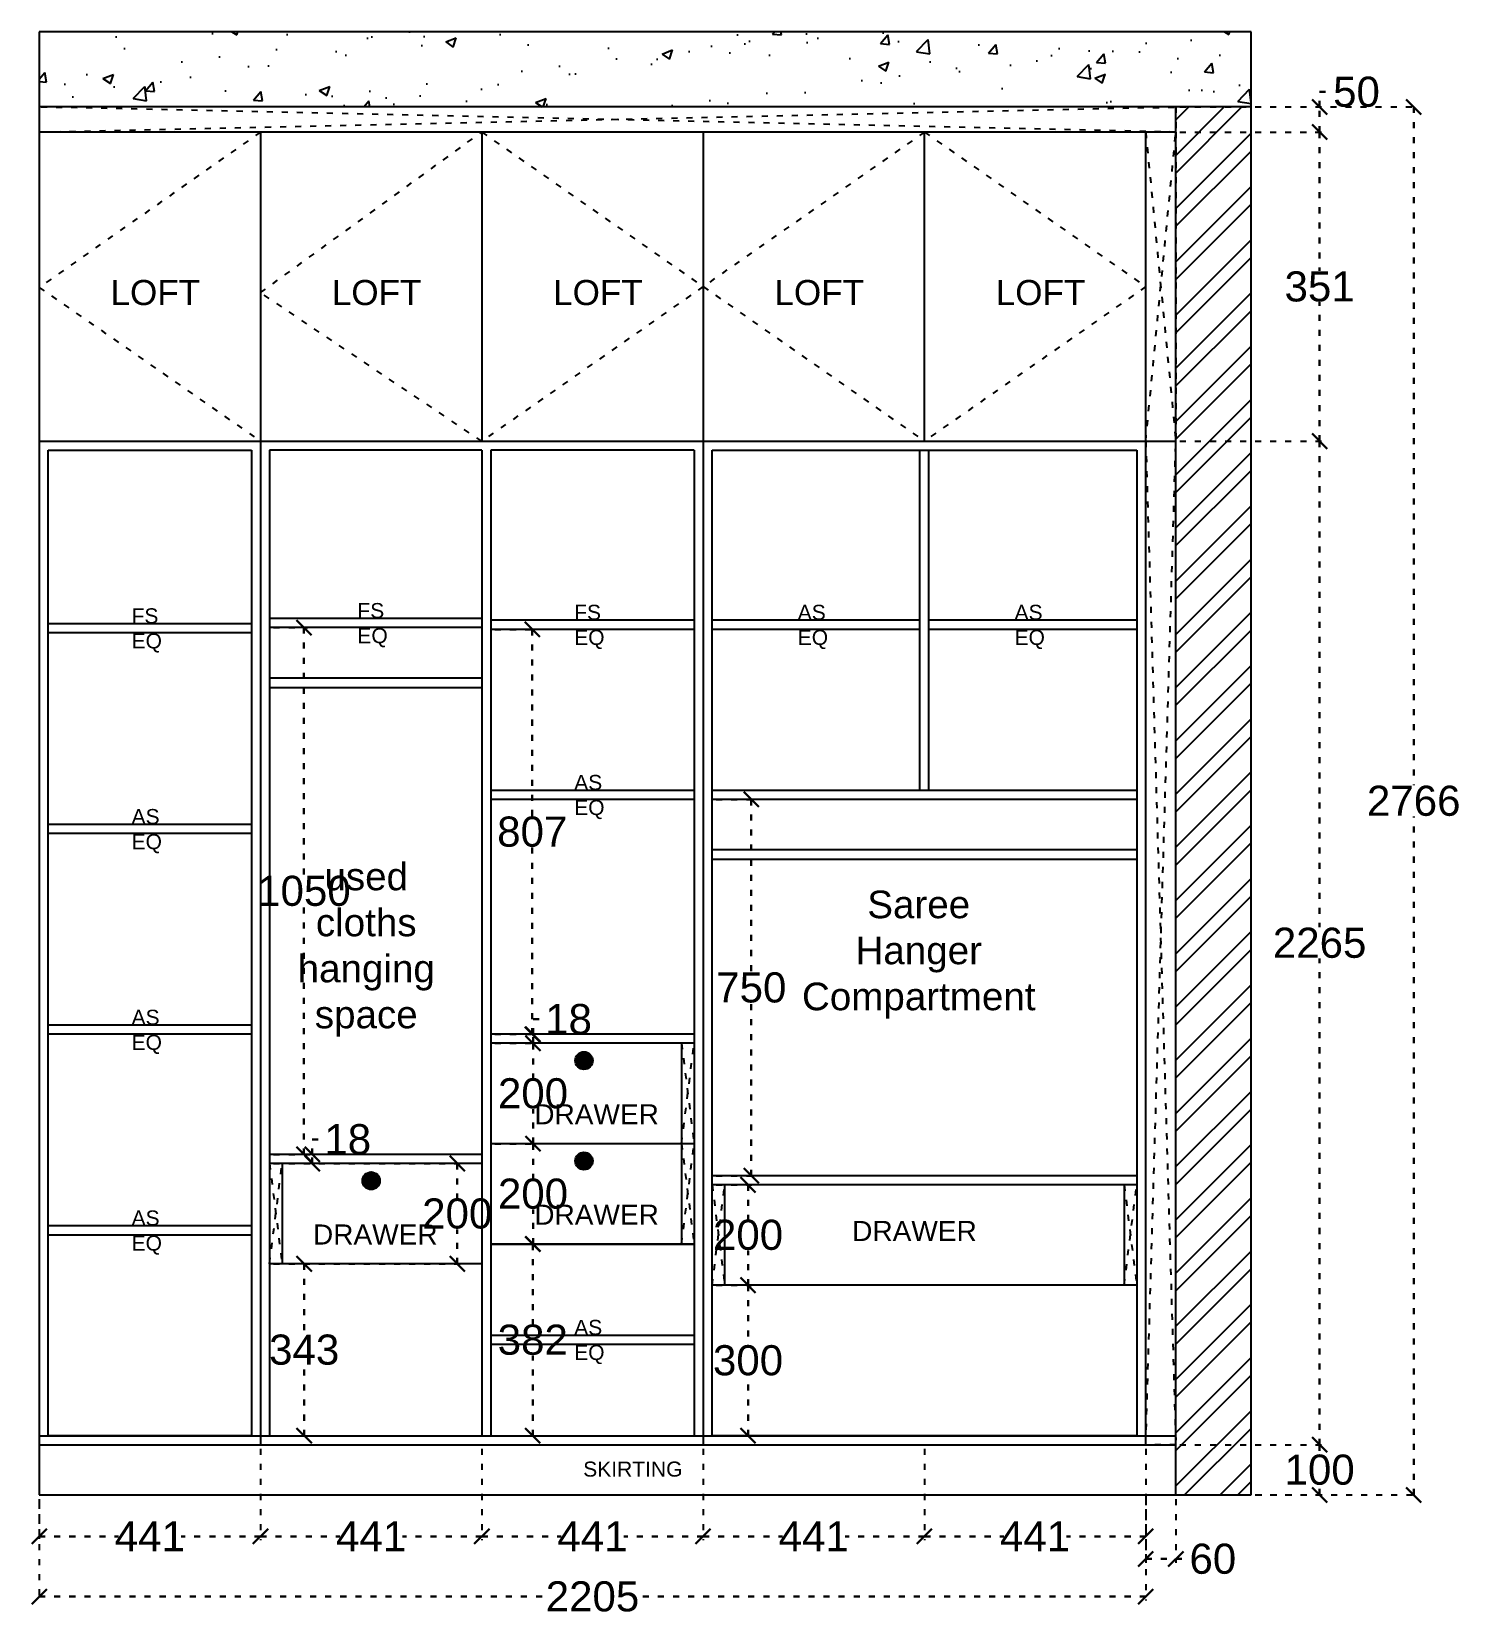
# Model space of a CAD drawing. Header units: millimetres. Extents: x 221542 to 643377, y 20779 to 241923.
# Drawn here: x 251129 to 253974, y 114839 to 117997 of the extents above; entities that cross this region are included whole.
import ezdxf

# ---------------------------------------------------------------- set-up
doc = ezdxf.new("R2010")
doc.units = ezdxf.units.MM
doc.header["$MEASUREMENT"] = 0
doc.linetypes.add('ACAD_ISO03W100', pattern=[30, 12, -18])
doc.layers.add('Walls', color=253, linetype='Continuous')
doc.layers.add('Words', color=7, linetype='Continuous')
doc.styles.get("Standard").update_dxf_attribs({"font": 'arial.ttf'})
doc.dimstyles.get("Standard").update_dxf_attribs({"dimtxt": 60, "dimasz": 30, "dimexe": 7.75, "dimexo": 8.13, "dimgap": 0.63, "dimtad": 0, "dimtih": 1, "dimtoh": 1, "dimdec": 0, "dimzin": 0, "dimtxsty": 'Standard', "dimblk": 'OBLIQUE', "dimcen": 2.25, "dimclrd": 1, "dimclre": 1, "dimclrt": 1, "dimadec": 0, "dimazin": 0, "dimtfac": 1, "dimtdec": 0, "dimtofl": 0, "dimtmove": 0, "dimatfit": 3, "dimfxl": 1, "dimtolj": 1, "dimtzin": 0, "dimlwd": 30, "dimarcsym": 0})

# ---------------------------------------------------------------- blocks, each defined once
blk = doc.blocks.new('_Oblique')
at = {"color": 0, "linetype": 'ByBlock', "lineweight": -2}
blk.add_line((-0.5, -0.5), (0.5, 0.5), dxfattribs=at)
blk = doc.blocks.new('*D249')
at = {"layer": 'Defpoints', "color": 0, "linetype": 'ACAD_ISO03W100', "transparency": 16777216}
for p in [(253349, 115181), (251144, 115081), (251144, 114878.5)]:
    blk.add_point(p, dxfattribs=at)
at = {"layer": 'Walls', "color": 1, "linetype": 'ACAD_ISO03W100', "lineweight": -2, "transparency": 16777216}
for p, q in [((253349, 115172.9), (253349, 114870.8)), ((251144, 115072.9), (251144, 114870.8))]:
    blk.add_line(p, q, dxfattribs=at)
at = {"layer": 'Walls', "color": 1, "linetype": 'ACAD_ISO03W100', "lineweight": 30, "transparency": 16777216}
for p, q in [((251144, 114878.5), (252155.5, 114878.5)), ((253349, 114878.5), (252337.5, 114878.5))]:
    blk.add_line(p, q, dxfattribs=at)
at = {"layer": 'Walls', "color": 1, "linetype": 'ACAD_ISO03W100', "lineweight": 30, "transparency": 16777216, "xscale": 30, "yscale": 30, "zscale": 30, "rotation": 180}
blk.add_blockref('_Oblique', (251144, 114878.5), dxfattribs=at)
at = {"layer": 'Walls', "color": 1, "linetype": 'ACAD_ISO03W100', "lineweight": 30, "transparency": 16777216, "xscale": 30, "yscale": 30, "zscale": 30}
blk.add_blockref('_Oblique', (253349, 114878.5), dxfattribs=at)
at = {"layer": 'Walls', "color": 1, "linetype": 'ACAD_ISO03W100', "transparency": 16777216, "insert": (252246.5, 114878.5), "char_height": 60, "attachment_point": 5}
blk.add_mtext('\\A1;2205', dxfattribs=at)
blk = doc.blocks.new('*D250')
at = {"layer": 'Defpoints', "color": 0, "linetype": 'ACAD_ISO03W100', "transparency": 16777216}
for p in [(253349, 115081), (253409, 115081), (253409, 114953.5)]:
    blk.add_point(p, dxfattribs=at)
at = {"layer": 'Walls', "color": 1, "linetype": 'ACAD_ISO03W100', "lineweight": -2, "transparency": 16777216}
for p, q in [((253349, 115072.9), (253349, 114945.8)), ((253409, 115072.9), (253409, 114945.8))]:
    blk.add_line(p, q, dxfattribs=at)
at = {"layer": 'Walls', "color": 1, "linetype": 'ACAD_ISO03W100', "lineweight": 30, "transparency": 16777216}
for p, q in [((253349, 114953.5), (253409, 114953.5)), ((253409, 114953.5), (253439, 114953.5))]:
    blk.add_line(p, q, dxfattribs=at)
at = {"layer": 'Walls', "color": 1, "linetype": 'ACAD_ISO03W100', "lineweight": 30, "transparency": 16777216, "xscale": 30, "yscale": 30, "zscale": 30, "rotation": 180}
blk.add_blockref('_Oblique', (253349, 114953.5), dxfattribs=at)
at = {"layer": 'Walls', "color": 1, "linetype": 'ACAD_ISO03W100', "lineweight": 30, "transparency": 16777216, "xscale": 30, "yscale": 30, "zscale": 30}
blk.add_blockref('_Oblique', (253409, 114953.5), dxfattribs=at)
at = {"layer": 'Walls', "color": 1, "linetype": 'ACAD_ISO03W100', "transparency": 16777216, "insert": (253482.7, 114953.5), "char_height": 60, "attachment_point": 5}
blk.add_mtext('\\A1;60', dxfattribs=at)
blk = doc.blocks.new('*D251')
at = {"layer": 'Defpoints', "color": 0, "linetype": 'ACAD_ISO03W100', "transparency": 16777216}
for p in [(251585, 115181), (251144, 115073.5), (251585, 114998.5)]:
    blk.add_point(p, dxfattribs=at)
at = {"layer": 'Walls', "color": 1, "linetype": 'ACAD_ISO03W100', "lineweight": -2, "transparency": 16777216}
for p, q in [((251585, 115172.9), (251585, 114990.8)), ((251144, 115065.4), (251144, 114990.8))]:
    blk.add_line(p, q, dxfattribs=at)
at = {"layer": 'Walls', "color": 1, "linetype": 'ACAD_ISO03W100', "lineweight": 30, "transparency": 16777216}
for p, q in [((251144, 114998.5), (251302.2, 114998.5)), ((251585, 114998.5), (251426.8, 114998.5))]:
    blk.add_line(p, q, dxfattribs=at)
at = {"layer": 'Walls', "color": 1, "linetype": 'ACAD_ISO03W100', "lineweight": 30, "transparency": 16777216, "xscale": 30, "yscale": 30, "zscale": 30, "rotation": 180}
blk.add_blockref('_Oblique', (251144, 114998.5), dxfattribs=at)
at = {"layer": 'Walls', "color": 1, "linetype": 'ACAD_ISO03W100', "lineweight": 30, "transparency": 16777216, "xscale": 30, "yscale": 30, "zscale": 30}
blk.add_blockref('_Oblique', (251585, 114998.5), dxfattribs=at)
at = {"layer": 'Walls', "color": 1, "linetype": 'ACAD_ISO03W100', "transparency": 16777216, "insert": (251364.5, 114998.5), "char_height": 60, "attachment_point": 5}
blk.add_mtext('\\A1;441', dxfattribs=at)
blk = doc.blocks.new('*D252')
at = {"layer": 'Defpoints', "color": 0, "linetype": 'ACAD_ISO03W100', "transparency": 16777216}
for p in [(251585, 115181), (252026, 115181), (252026, 114998.5)]:
    blk.add_point(p, dxfattribs=at)
at = {"layer": 'Walls', "color": 1, "linetype": 'ACAD_ISO03W100', "lineweight": -2, "transparency": 16777216}
for p, q in [((251585, 115172.9), (251585, 114990.8)), ((252026, 115172.9), (252026, 114990.8))]:
    blk.add_line(p, q, dxfattribs=at)
at = {"layer": 'Walls', "color": 1, "linetype": 'ACAD_ISO03W100', "lineweight": 30, "transparency": 16777216}
for p, q in [((251585, 114998.5), (251743.2, 114998.5)), ((252026, 114998.5), (251867.8, 114998.5))]:
    blk.add_line(p, q, dxfattribs=at)
at = {"layer": 'Walls', "color": 1, "linetype": 'ACAD_ISO03W100', "lineweight": 30, "transparency": 16777216, "xscale": 30, "yscale": 30, "zscale": 30, "rotation": 180}
blk.add_blockref('_Oblique', (251585, 114998.5), dxfattribs=at)
at = {"layer": 'Walls', "color": 1, "linetype": 'ACAD_ISO03W100', "lineweight": 30, "transparency": 16777216, "xscale": 30, "yscale": 30, "zscale": 30}
blk.add_blockref('_Oblique', (252026, 114998.5), dxfattribs=at)
at = {"layer": 'Walls', "color": 1, "linetype": 'ACAD_ISO03W100', "transparency": 16777216, "insert": (251805.5, 114998.5), "char_height": 60, "attachment_point": 5}
blk.add_mtext('\\A1;441', dxfattribs=at)
blk = doc.blocks.new('*D253')
at = {"layer": 'Defpoints', "color": 0, "linetype": 'ACAD_ISO03W100', "transparency": 16777216}
for p in [(252026, 115181), (252467, 115181), (252467, 114998.5)]:
    blk.add_point(p, dxfattribs=at)
at = {"layer": 'Walls', "color": 1, "linetype": 'ACAD_ISO03W100', "lineweight": -2, "transparency": 16777216}
for p, q in [((252026, 115172.9), (252026, 114990.8)), ((252467, 115172.9), (252467, 114990.8))]:
    blk.add_line(p, q, dxfattribs=at)
at = {"layer": 'Walls', "color": 1, "linetype": 'ACAD_ISO03W100', "lineweight": 30, "transparency": 16777216}
for p, q in [((252026, 114998.5), (252184.2, 114998.5)), ((252467, 114998.5), (252308.8, 114998.5))]:
    blk.add_line(p, q, dxfattribs=at)
at = {"layer": 'Walls', "color": 1, "linetype": 'ACAD_ISO03W100', "lineweight": 30, "transparency": 16777216, "xscale": 30, "yscale": 30, "zscale": 30, "rotation": 180}
blk.add_blockref('_Oblique', (252026, 114998.5), dxfattribs=at)
at = {"layer": 'Walls', "color": 1, "linetype": 'ACAD_ISO03W100', "lineweight": 30, "transparency": 16777216, "xscale": 30, "yscale": 30, "zscale": 30}
blk.add_blockref('_Oblique', (252467, 114998.5), dxfattribs=at)
at = {"layer": 'Walls', "color": 1, "linetype": 'ACAD_ISO03W100', "transparency": 16777216, "insert": (252246.5, 114998.5), "char_height": 60, "attachment_point": 5}
blk.add_mtext('\\A1;441', dxfattribs=at)
blk = doc.blocks.new('*D254')
at = {"layer": 'Defpoints', "color": 0, "linetype": 'ACAD_ISO03W100', "transparency": 16777216}
for p in [(252467, 115181), (252908, 115181), (252908, 114998.5)]:
    blk.add_point(p, dxfattribs=at)
at = {"layer": 'Walls', "color": 1, "linetype": 'ACAD_ISO03W100', "lineweight": -2, "transparency": 16777216}
for p, q in [((252467, 115172.9), (252467, 114990.8)), ((252908, 115172.9), (252908, 114990.8))]:
    blk.add_line(p, q, dxfattribs=at)
at = {"layer": 'Walls', "color": 1, "linetype": 'ACAD_ISO03W100', "lineweight": 30, "transparency": 16777216}
for p, q in [((252467, 114998.5), (252625.2, 114998.5)), ((252908, 114998.5), (252749.8, 114998.5))]:
    blk.add_line(p, q, dxfattribs=at)
at = {"layer": 'Walls', "color": 1, "linetype": 'ACAD_ISO03W100', "lineweight": 30, "transparency": 16777216, "xscale": 30, "yscale": 30, "zscale": 30, "rotation": 180}
blk.add_blockref('_Oblique', (252467, 114998.5), dxfattribs=at)
at = {"layer": 'Walls', "color": 1, "linetype": 'ACAD_ISO03W100', "lineweight": 30, "transparency": 16777216, "xscale": 30, "yscale": 30, "zscale": 30}
blk.add_blockref('_Oblique', (252908, 114998.5), dxfattribs=at)
at = {"layer": 'Walls', "color": 1, "linetype": 'ACAD_ISO03W100', "transparency": 16777216, "insert": (252687.5, 114998.5), "char_height": 60, "attachment_point": 5}
blk.add_mtext('\\A1;441', dxfattribs=at)
blk = doc.blocks.new('*D255')
at = {"layer": 'Defpoints', "color": 0, "linetype": 'ACAD_ISO03W100', "transparency": 16777216}
for p in [(252908, 115181), (253349, 115181), (253349, 114998.5)]:
    blk.add_point(p, dxfattribs=at)
at = {"layer": 'Walls', "color": 1, "linetype": 'ACAD_ISO03W100', "lineweight": -2, "transparency": 16777216}
for p, q in [((252908, 115172.9), (252908, 114990.8)), ((253349, 115172.9), (253349, 114990.8))]:
    blk.add_line(p, q, dxfattribs=at)
at = {"layer": 'Walls', "color": 1, "linetype": 'ACAD_ISO03W100', "lineweight": 30, "transparency": 16777216}
for p, q in [((252908, 114998.5), (253066.2, 114998.5)), ((253349, 114998.5), (253190.8, 114998.5))]:
    blk.add_line(p, q, dxfattribs=at)
at = {"layer": 'Walls', "color": 1, "linetype": 'ACAD_ISO03W100', "lineweight": 30, "transparency": 16777216, "xscale": 30, "yscale": 30, "zscale": 30, "rotation": 180}
blk.add_blockref('_Oblique', (252908, 114998.5), dxfattribs=at)
at = {"layer": 'Walls', "color": 1, "linetype": 'ACAD_ISO03W100', "lineweight": 30, "transparency": 16777216, "xscale": 30, "yscale": 30, "zscale": 30}
blk.add_blockref('_Oblique', (253349, 114998.5), dxfattribs=at)
at = {"layer": 'Walls', "color": 1, "linetype": 'ACAD_ISO03W100', "transparency": 16777216, "insert": (253128.5, 114998.5), "char_height": 60, "attachment_point": 5}
blk.add_mtext('\\A1;441', dxfattribs=at)
blk = doc.blocks.new('*D256')
at = {"layer": 'Defpoints', "color": 0, "linetype": 'ACAD_ISO03W100', "transparency": 16777216}
for p in [(253409, 115181), (253695.5, 115181), (253409, 115081)]:
    blk.add_point(p, dxfattribs=at)
at = {"layer": 'Walls', "color": 1, "linetype": 'ACAD_ISO03W100', "lineweight": -2, "transparency": 16777216}
for p, q in [((253417.1, 115181), (253703.2, 115181)), ((253417.1, 115081), (253703.2, 115081))]:
    blk.add_line(p, q, dxfattribs=at)
at = {"layer": 'Walls', "color": 1, "linetype": 'ACAD_ISO03W100', "lineweight": 30, "transparency": 16777216}
for p, q in [((253695.5, 115181), (253695.5, 115162.3)), ((253695.5, 115081), (253695.5, 115099.7))]:
    blk.add_line(p, q, dxfattribs=at)
at = {"layer": 'Walls', "color": 1, "linetype": 'ACAD_ISO03W100', "lineweight": 30, "transparency": 16777216, "xscale": 30, "yscale": 30, "zscale": 30}
for p, rotation in [((253695.5, 115181), 90), ((253695.5, 115081), 270)]:
    blk.add_blockref('_Oblique', p, dxfattribs=dict(at, rotation=rotation))
at = {"layer": 'Walls', "color": 1, "linetype": 'ACAD_ISO03W100', "transparency": 16777216, "insert": (253695.5, 115131), "char_height": 60, "attachment_point": 5}
blk.add_mtext('\\A1;100', dxfattribs=at)
blk = doc.blocks.new('*D257')
at = {"layer": 'Defpoints', "color": 0, "linetype": 'ACAD_ISO03W100', "transparency": 16777216}
for p in [(253409, 117181), (253695.5, 117181), (253409, 115181)]:
    blk.add_point(p, dxfattribs=at)
at = {"layer": 'Walls', "color": 1, "linetype": 'ACAD_ISO03W100', "lineweight": -2, "transparency": 16777216}
for p, q in [((253417.1, 117181), (253703.3, 117181)), ((253417.1, 115181), (253703.3, 115181))]:
    blk.add_line(p, q, dxfattribs=at)
at = {"layer": 'Walls', "color": 1, "linetype": 'ACAD_ISO03W100', "lineweight": 30, "transparency": 16777216}
for p, q in [((253695.5, 117181), (253695.5, 116212.3)), ((253695.5, 115181), (253695.5, 116149.7))]:
    blk.add_line(p, q, dxfattribs=at)
at = {"layer": 'Walls', "color": 1, "linetype": 'ACAD_ISO03W100', "lineweight": 30, "transparency": 16777216, "xscale": 30, "yscale": 30, "zscale": 30}
for p, rotation in [((253695.5, 117181), 90), ((253695.5, 115181), 270)]:
    blk.add_blockref('_Oblique', p, dxfattribs=dict(at, rotation=rotation))
at = {"layer": 'Walls', "color": 1, "linetype": 'ACAD_ISO03W100', "transparency": 16777216, "insert": (253695.5, 116181), "char_height": 60, "attachment_point": 5}
blk.add_mtext('\\A1;2265', dxfattribs=at)
blk = doc.blocks.new('*D258')
at = {"layer": 'Defpoints', "color": 0, "linetype": 'ACAD_ISO03W100', "transparency": 16777216}
for p in [(253409, 117797), (253409, 117181), (253695.5, 117181)]:
    blk.add_point(p, dxfattribs=at)
at = {"layer": 'Walls', "color": 1, "linetype": 'ACAD_ISO03W100', "lineweight": -2, "transparency": 16777216}
for p, q in [((253417.1, 117797), (253703.3, 117797)), ((253417.1, 117181), (253703.3, 117181))]:
    blk.add_line(p, q, dxfattribs=at)
at = {"layer": 'Walls', "color": 1, "linetype": 'ACAD_ISO03W100', "lineweight": 30, "transparency": 16777216}
for p, q in [((253695.5, 117797), (253695.5, 117520.3)), ((253695.5, 117181), (253695.5, 117457.7))]:
    blk.add_line(p, q, dxfattribs=at)
at = {"layer": 'Walls', "color": 1, "linetype": 'ACAD_ISO03W100', "lineweight": 30, "transparency": 16777216, "xscale": 30, "yscale": 30, "zscale": 30}
for p, rotation in [((253695.5, 117797), 90), ((253695.5, 117181), 270)]:
    blk.add_blockref('_Oblique', p, dxfattribs=dict(at, rotation=rotation))
at = {"layer": 'Walls', "color": 1, "linetype": 'ACAD_ISO03W100', "transparency": 16777216, "insert": (253695.5, 117489), "char_height": 60, "attachment_point": 5}
blk.add_mtext('\\A1;351', dxfattribs=at)
blk = doc.blocks.new('*D259')
at = {"layer": 'Defpoints', "color": 0, "linetype": 'ACAD_ISO03W100', "transparency": 16777216}
for p in [(253409, 117847), (253695.5, 117847), (253408.8, 117797)]:
    blk.add_point(p, dxfattribs=at)
at = {"layer": 'Walls', "color": 1, "linetype": 'ACAD_ISO03W100', "lineweight": 30, "transparency": 16777216}
for p, q in [((253695.5, 117847), (253695.5, 117877)), ((253695.5, 117877), (253725.5, 117877)), ((253695.5, 117797), (253695.5, 117847))]:
    blk.add_line(p, q, dxfattribs=at)
at = {"layer": 'Walls', "color": 1, "linetype": 'ACAD_ISO03W100', "lineweight": -2, "transparency": 16777216}
for p, q in [((253417.1, 117847), (253703.3, 117847)), ((253416.9, 117797), (253703.3, 117797))]:
    blk.add_line(p, q, dxfattribs=at)
at = {"layer": 'Walls', "color": 1, "linetype": 'ACAD_ISO03W100', "lineweight": 30, "transparency": 16777216, "xscale": 30, "yscale": 30, "zscale": 30}
for p, rotation in [((253695.5, 117847), 90), ((253695.5, 117797), 270)]:
    blk.add_blockref('_Oblique', p, dxfattribs=dict(at, rotation=rotation))
at = {"layer": 'Walls', "color": 1, "linetype": 'ACAD_ISO03W100', "transparency": 16777216, "insert": (253769, 117877), "char_height": 60, "attachment_point": 5}
blk.add_mtext('\\A1;50', dxfattribs=at)
blk = doc.blocks.new('*D260')
at = {"layer": 'Defpoints', "color": 0, "linetype": 'ACAD_ISO03W100', "transparency": 16777216}
for p in [(253559, 117847), (253560.2, 115081), (253883, 115081)]:
    blk.add_point(p, dxfattribs=at)
at = {"layer": 'Walls', "color": 1, "linetype": 'ACAD_ISO03W100', "lineweight": -2, "transparency": 16777216}
for p, q in [((253567.1, 117847), (253890.8, 117847)), ((253568.3, 115081), (253890.8, 115081))]:
    blk.add_line(p, q, dxfattribs=at)
at = {"layer": 'Walls', "color": 1, "linetype": 'ACAD_ISO03W100', "lineweight": 30, "transparency": 16777216}
for p, q in [((253883, 117847), (253883, 116495.3)), ((253883, 115081), (253883, 116432.7))]:
    blk.add_line(p, q, dxfattribs=at)
at = {"layer": 'Walls', "color": 1, "linetype": 'ACAD_ISO03W100', "lineweight": 30, "transparency": 16777216, "xscale": 30, "yscale": 30, "zscale": 30}
for p, rotation in [((253883, 117847), 90), ((253883, 115081), 270)]:
    blk.add_blockref('_Oblique', p, dxfattribs=dict(at, rotation=rotation))
at = {"layer": 'Walls', "color": 1, "linetype": 'ACAD_ISO03W100', "transparency": 16777216, "insert": (253883, 116464), "char_height": 60, "attachment_point": 5}
blk.add_mtext('\\A1;2766', dxfattribs=at)
blk = doc.blocks.new('*D314')
at = {"layer": 'Defpoints', "color": 0, "linetype": 'ACAD_ISO03W100', "transparency": 16777216}
for p in [(252485, 115499), (252556.5, 115499), (252485, 115199)]:
    blk.add_point(p, dxfattribs=at)
at = {"layer": 'Walls', "color": 1, "linetype": 'ACAD_ISO03W100', "lineweight": -2, "transparency": 16777216}
for p, q in [((252493.1, 115499), (252564.3, 115499)), ((252493.1, 115199), (252564.3, 115199))]:
    blk.add_line(p, q, dxfattribs=at)
at = {"layer": 'Walls', "color": 1, "linetype": 'ACAD_ISO03W100', "lineweight": 30, "transparency": 16777216}
for p, q in [((252556.5, 115499), (252556.5, 115380.3)), ((252556.5, 115199), (252556.5, 115317.7))]:
    blk.add_line(p, q, dxfattribs=at)
at = {"layer": 'Walls', "color": 1, "linetype": 'ACAD_ISO03W100', "lineweight": 30, "transparency": 16777216, "xscale": 30, "yscale": 30, "zscale": 30}
for p, rotation in [((252556.5, 115499), 90), ((252556.5, 115199), 270)]:
    blk.add_blockref('_Oblique', p, dxfattribs=dict(at, rotation=rotation))
at = {"layer": 'Walls', "color": 1, "linetype": 'ACAD_ISO03W100', "transparency": 16777216, "insert": (252556.5, 115349), "char_height": 60, "attachment_point": 5}
blk.add_mtext('\\A1;300', dxfattribs=at)
blk = doc.blocks.new('*D315')
at = {"layer": 'Defpoints', "color": 0, "linetype": 'ACAD_ISO03W100', "transparency": 16777216}
for p in [(252485, 115699), (252556.5, 115699), (252485, 115499)]:
    blk.add_point(p, dxfattribs=at)
at = {"layer": 'Walls', "color": 1, "linetype": 'ACAD_ISO03W100', "lineweight": -2, "transparency": 16777216}
for p, q in [((252493.1, 115699), (252564.3, 115699)), ((252493.1, 115499), (252564.3, 115499))]:
    blk.add_line(p, q, dxfattribs=at)
at = {"layer": 'Walls', "color": 1, "linetype": 'ACAD_ISO03W100', "lineweight": 30, "transparency": 16777216}
for p, q in [((252556.5, 115699), (252556.5, 115630.3)), ((252556.5, 115499), (252556.5, 115567.7))]:
    blk.add_line(p, q, dxfattribs=at)
at = {"layer": 'Walls', "color": 1, "linetype": 'ACAD_ISO03W100', "lineweight": 30, "transparency": 16777216, "xscale": 30, "yscale": 30, "zscale": 30}
for p, rotation in [((252556.5, 115699), 90), ((252556.5, 115499), 270)]:
    blk.add_blockref('_Oblique', p, dxfattribs=dict(at, rotation=rotation))
at = {"layer": 'Walls', "color": 1, "linetype": 'ACAD_ISO03W100', "transparency": 16777216, "insert": (252556.5, 115599), "char_height": 60, "attachment_point": 5}
blk.add_mtext('\\A1;200', dxfattribs=at)
blk = doc.blocks.new('*D316')
at = {"layer": 'Defpoints', "color": 0, "linetype": 'ACAD_ISO03W100', "transparency": 16777216}
for p in [(252485, 116467), (252563, 116467), (252485, 115717)]:
    blk.add_point(p, dxfattribs=at)
at = {"layer": 'Walls', "color": 1, "linetype": 'ACAD_ISO03W100', "lineweight": -2, "transparency": 16777216}
for p, q in [((252493.1, 116467), (252570.8, 116467)), ((252493.1, 115717), (252570.8, 115717))]:
    blk.add_line(p, q, dxfattribs=at)
at = {"layer": 'Walls', "color": 1, "linetype": 'ACAD_ISO03W100', "lineweight": 30, "transparency": 16777216}
for p, q in [((252563, 116467), (252563, 116123.3)), ((252563, 115717), (252563, 116060.7))]:
    blk.add_line(p, q, dxfattribs=at)
at = {"layer": 'Walls', "color": 1, "linetype": 'ACAD_ISO03W100', "lineweight": 30, "transparency": 16777216, "xscale": 30, "yscale": 30, "zscale": 30}
for p, rotation in [((252563, 116467), 90), ((252563, 115717), 270)]:
    blk.add_blockref('_Oblique', p, dxfattribs=dict(at, rotation=rotation))
at = {"layer": 'Walls', "color": 1, "linetype": 'ACAD_ISO03W100', "transparency": 16777216, "insert": (252563, 116092), "char_height": 60, "attachment_point": 5}
blk.add_mtext('\\A1;750', dxfattribs=at)
blk = doc.blocks.new('*D387')
at = {"layer": 'Defpoints', "color": 0, "linetype": 'ACAD_ISO03W100', "transparency": 16777216}
for p in [(251603, 115541.5), (251672, 115541.5), (251603, 115199)]:
    blk.add_point(p, dxfattribs=at)
at = {"layer": 'Walls', "color": 1, "linetype": 'ACAD_ISO03W100', "lineweight": -2, "transparency": 16777216}
for p, q in [((251611.1, 115541.5), (251679.8, 115541.5)), ((251611.1, 115199), (251679.8, 115199))]:
    blk.add_line(p, q, dxfattribs=at)
at = {"layer": 'Walls', "color": 1, "linetype": 'ACAD_ISO03W100', "lineweight": 30, "transparency": 16777216}
for p, q in [((251672, 115541.5), (251672, 115401.5)), ((251672, 115199), (251672, 115339))]:
    blk.add_line(p, q, dxfattribs=at)
at = {"layer": 'Walls', "color": 1, "linetype": 'ACAD_ISO03W100', "lineweight": 30, "transparency": 16777216, "xscale": 30, "yscale": 30, "zscale": 30}
for p, rotation in [((251672, 115541.5), 90), ((251672, 115199), 270)]:
    blk.add_blockref('_Oblique', p, dxfattribs=dict(at, rotation=rotation))
at = {"layer": 'Walls', "color": 1, "linetype": 'ACAD_ISO03W100', "transparency": 16777216, "insert": (251672, 115370.2), "char_height": 60, "attachment_point": 5}
blk.add_mtext('\\A1;343', dxfattribs=at)
blk = doc.blocks.new('*D388')
at = {"layer": 'Defpoints', "color": 0, "linetype": 'ACAD_ISO03W100', "transparency": 16777216}
for p in [(251603, 115741.5), (251977, 115741.5), (251603, 115541.5)]:
    blk.add_point(p, dxfattribs=at)
at = {"layer": 'Walls', "color": 1, "linetype": 'ACAD_ISO03W100', "lineweight": -2, "transparency": 16777216}
for p, q in [((251611.1, 115741.5), (251984.8, 115741.5)), ((251611.1, 115541.5), (251984.8, 115541.5))]:
    blk.add_line(p, q, dxfattribs=at)
at = {"layer": 'Walls', "color": 1, "linetype": 'ACAD_ISO03W100', "lineweight": 30, "transparency": 16777216}
for p, q in [((251977, 115741.5), (251977, 115672.8)), ((251977, 115541.5), (251977, 115610.2))]:
    blk.add_line(p, q, dxfattribs=at)
at = {"layer": 'Walls', "color": 1, "linetype": 'ACAD_ISO03W100', "lineweight": 30, "transparency": 16777216, "xscale": 30, "yscale": 30, "zscale": 30}
for p, rotation in [((251977, 115741.5), 90), ((251977, 115541.5), 270)]:
    blk.add_blockref('_Oblique', p, dxfattribs=dict(at, rotation=rotation))
at = {"layer": 'Walls', "color": 1, "linetype": 'ACAD_ISO03W100', "transparency": 16777216, "insert": (251977, 115641.5), "char_height": 60, "attachment_point": 5}
blk.add_mtext('\\A1;200', dxfattribs=at)
blk = doc.blocks.new('*D389')
at = {"layer": 'Defpoints', "color": 0, "linetype": 'ACAD_ISO03W100', "transparency": 16777216}
for p in [(251603, 115759.5), (251603, 115741.5), (251688, 115759.5)]:
    blk.add_point(p, dxfattribs=at)
at = {"layer": 'Walls', "color": 1, "linetype": 'ACAD_ISO03W100', "lineweight": 30, "transparency": 16777216}
for p, q in [((251688, 115759.5), (251688, 115789.5)), ((251688, 115789.5), (251718, 115789.5)), ((251688, 115741.5), (251688, 115759.5))]:
    blk.add_line(p, q, dxfattribs=at)
at = {"layer": 'Walls', "color": 1, "linetype": 'ACAD_ISO03W100', "lineweight": -2, "transparency": 16777216}
for p, q in [((251611.1, 115759.5), (251695.8, 115759.5)), ((251611.1, 115741.5), (251695.8, 115741.5))]:
    blk.add_line(p, q, dxfattribs=at)
at = {"layer": 'Walls', "color": 1, "linetype": 'ACAD_ISO03W100', "lineweight": 30, "transparency": 16777216, "xscale": 30, "yscale": 30, "zscale": 30}
for p, rotation in [((251688, 115759.5), 90), ((251688, 115741.5), 270)]:
    blk.add_blockref('_Oblique', p, dxfattribs=dict(at, rotation=rotation))
at = {"layer": 'Walls', "color": 1, "linetype": 'ACAD_ISO03W100', "transparency": 16777216, "insert": (251758.8, 115789.5), "char_height": 60, "attachment_point": 5}
blk.add_mtext('\\A1;18', dxfattribs=at)
blk = doc.blocks.new('*D390')
at = {"layer": 'Defpoints', "color": 0, "linetype": 'ACAD_ISO03W100', "transparency": 16777216}
for p in [(251603, 116809.5), (251671.5, 116809.5), (251603, 115759.5)]:
    blk.add_point(p, dxfattribs=at)
at = {"layer": 'Walls', "color": 1, "linetype": 'ACAD_ISO03W100', "lineweight": -2, "transparency": 16777216}
for p, q in [((251611.1, 116809.5), (251679.3, 116809.5)), ((251611.1, 115759.5), (251679.3, 115759.5))]:
    blk.add_line(p, q, dxfattribs=at)
at = {"layer": 'Walls', "color": 1, "linetype": 'ACAD_ISO03W100', "lineweight": 30, "transparency": 16777216}
for p, q in [((251671.5, 116809.5), (251671.5, 116315.8)), ((251671.5, 115759.5), (251671.5, 116253.2))]:
    blk.add_line(p, q, dxfattribs=at)
at = {"layer": 'Walls', "color": 1, "linetype": 'ACAD_ISO03W100', "lineweight": 30, "transparency": 16777216, "xscale": 30, "yscale": 30, "zscale": 30}
for p, rotation in [((251671.5, 116809.5), 90), ((251671.5, 115759.5), 270)]:
    blk.add_blockref('_Oblique', p, dxfattribs=dict(at, rotation=rotation))
at = {"layer": 'Walls', "color": 1, "linetype": 'ACAD_ISO03W100', "transparency": 16777216, "insert": (251671.5, 116284.5), "char_height": 60, "attachment_point": 5}
blk.add_mtext('\\A1;1050', dxfattribs=at)
blk = doc.blocks.new('*D391')
at = {"layer": 'Defpoints', "color": 0, "linetype": 'ACAD_ISO03W100', "transparency": 16777216}
for p in [(252044, 115581), (252127.5, 115581), (252044, 115199)]:
    blk.add_point(p, dxfattribs=at)
at = {"layer": 'Walls', "color": 1, "linetype": 'ACAD_ISO03W100', "lineweight": -2, "transparency": 16777216}
for p, q in [((252052.1, 115581), (252135.3, 115581)), ((252052.1, 115199), (252135.3, 115199))]:
    blk.add_line(p, q, dxfattribs=at)
at = {"layer": 'Walls', "color": 1, "linetype": 'ACAD_ISO03W100', "lineweight": 30, "transparency": 16777216}
for p, q in [((252127.5, 115581), (252127.5, 115421.3)), ((252127.5, 115199), (252127.5, 115358.7))]:
    blk.add_line(p, q, dxfattribs=at)
at = {"layer": 'Walls', "color": 1, "linetype": 'ACAD_ISO03W100', "lineweight": 30, "transparency": 16777216, "xscale": 30, "yscale": 30, "zscale": 30}
for p, rotation in [((252127.5, 115581), 90), ((252127.5, 115199), 270)]:
    blk.add_blockref('_Oblique', p, dxfattribs=dict(at, rotation=rotation))
at = {"layer": 'Walls', "color": 1, "linetype": 'ACAD_ISO03W100', "transparency": 16777216, "insert": (252127.5, 115390), "char_height": 60, "attachment_point": 5}
blk.add_mtext('\\A1;382', dxfattribs=at)
blk = doc.blocks.new('*D392')
at = {"layer": 'Defpoints', "color": 0, "linetype": 'ACAD_ISO03W100', "transparency": 16777216}
for p in [(252044, 115781), (252128, 115781), (252044, 115581)]:
    blk.add_point(p, dxfattribs=at)
at = {"layer": 'Walls', "color": 1, "linetype": 'ACAD_ISO03W100', "lineweight": -2, "transparency": 16777216}
for p, q in [((252052.1, 115781), (252135.8, 115781)), ((252052.1, 115581), (252135.8, 115581))]:
    blk.add_line(p, q, dxfattribs=at)
at = {"layer": 'Walls', "color": 1, "linetype": 'ACAD_ISO03W100', "lineweight": 30, "transparency": 16777216}
for p, q in [((252128, 115781), (252128, 115712.3)), ((252128, 115581), (252128, 115649.7))]:
    blk.add_line(p, q, dxfattribs=at)
at = {"layer": 'Walls', "color": 1, "linetype": 'ACAD_ISO03W100', "lineweight": 30, "transparency": 16777216, "xscale": 30, "yscale": 30, "zscale": 30}
for p, rotation in [((252128, 115781), 90), ((252128, 115581), 270)]:
    blk.add_blockref('_Oblique', p, dxfattribs=dict(at, rotation=rotation))
at = {"layer": 'Walls', "color": 1, "linetype": 'ACAD_ISO03W100', "transparency": 16777216, "insert": (252128, 115681), "char_height": 60, "attachment_point": 5}
blk.add_mtext('\\A1;200', dxfattribs=at)
blk = doc.blocks.new('*D393')
at = {"layer": 'Defpoints', "color": 0, "linetype": 'ACAD_ISO03W100', "transparency": 16777216}
for p in [(252044, 115981), (252128, 115981), (252044, 115781)]:
    blk.add_point(p, dxfattribs=at)
at = {"layer": 'Walls', "color": 1, "linetype": 'ACAD_ISO03W100', "lineweight": -2, "transparency": 16777216}
for p, q in [((252052.1, 115981), (252135.8, 115981)), ((252052.1, 115781), (252135.8, 115781))]:
    blk.add_line(p, q, dxfattribs=at)
at = {"layer": 'Walls', "color": 1, "linetype": 'ACAD_ISO03W100', "lineweight": 30, "transparency": 16777216}
for p, q in [((252128, 115981), (252128, 115912.3)), ((252128, 115781), (252128, 115849.7))]:
    blk.add_line(p, q, dxfattribs=at)
at = {"layer": 'Walls', "color": 1, "linetype": 'ACAD_ISO03W100', "lineweight": 30, "transparency": 16777216, "xscale": 30, "yscale": 30, "zscale": 30}
for p, rotation in [((252128, 115981), 90), ((252128, 115781), 270)]:
    blk.add_blockref('_Oblique', p, dxfattribs=dict(at, rotation=rotation))
at = {"layer": 'Walls', "color": 1, "linetype": 'ACAD_ISO03W100', "transparency": 16777216, "insert": (252128, 115881), "char_height": 60, "attachment_point": 5}
blk.add_mtext('\\A1;200', dxfattribs=at)
blk = doc.blocks.new('*D394')
at = {"layer": 'Defpoints', "color": 0, "linetype": 'ACAD_ISO03W100', "transparency": 16777216}
for p in [(252044, 115999), (252128, 115999), (252044, 115981)]:
    blk.add_point(p, dxfattribs=at)
at = {"layer": 'Walls', "color": 1, "linetype": 'ACAD_ISO03W100', "lineweight": 30, "transparency": 16777216}
for p, q in [((252128, 115999), (252128, 116029)), ((252128, 116029), (252158, 116029)), ((252128, 115981), (252128, 115999))]:
    blk.add_line(p, q, dxfattribs=at)
at = {"layer": 'Walls', "color": 1, "linetype": 'ACAD_ISO03W100', "lineweight": -2, "transparency": 16777216}
for p, q in [((252052.1, 115999), (252135.8, 115999)), ((252052.1, 115981), (252135.8, 115981))]:
    blk.add_line(p, q, dxfattribs=at)
at = {"layer": 'Walls', "color": 1, "linetype": 'ACAD_ISO03W100', "lineweight": 30, "transparency": 16777216, "xscale": 30, "yscale": 30, "zscale": 30}
for p, rotation in [((252128, 115999), 90), ((252128, 115981), 270)]:
    blk.add_blockref('_Oblique', p, dxfattribs=dict(at, rotation=rotation))
at = {"layer": 'Walls', "color": 1, "linetype": 'ACAD_ISO03W100', "transparency": 16777216, "insert": (252198.8, 116029), "char_height": 60, "attachment_point": 5}
blk.add_mtext('\\A1;18', dxfattribs=at)
blk = doc.blocks.new('*D395')
at = {"layer": 'Defpoints', "color": 0, "linetype": 'ACAD_ISO03W100', "transparency": 16777216}
for p in [(252044, 116806), (252126.5, 116806), (252044, 115999)]:
    blk.add_point(p, dxfattribs=at)
at = {"layer": 'Walls', "color": 1, "linetype": 'ACAD_ISO03W100', "lineweight": -2, "transparency": 16777216}
for p, q in [((252052.1, 116806), (252134.3, 116806)), ((252052.1, 115999), (252134.3, 115999))]:
    blk.add_line(p, q, dxfattribs=at)
at = {"layer": 'Walls', "color": 1, "linetype": 'ACAD_ISO03W100', "lineweight": 30, "transparency": 16777216}
for p, q in [((252126.5, 116806), (252126.5, 116433.8)), ((252126.5, 115999), (252126.5, 116371.2))]:
    blk.add_line(p, q, dxfattribs=at)
at = {"layer": 'Walls', "color": 1, "linetype": 'ACAD_ISO03W100', "lineweight": 30, "transparency": 16777216, "xscale": 30, "yscale": 30, "zscale": 30}
for p, rotation in [((252126.5, 116806), 90), ((252126.5, 115999), 270)]:
    blk.add_blockref('_Oblique', p, dxfattribs=dict(at, rotation=rotation))
at = {"layer": 'Walls', "color": 1, "linetype": 'ACAD_ISO03W100', "transparency": 16777216, "insert": (252126.5, 116402.5), "char_height": 60, "attachment_point": 5}
blk.add_mtext('\\A1;807', dxfattribs=at)

msp = doc.modelspace()

# ---------------------------------------------------------------- hatches: boundary and pattern name
at = {"layer": 'Walls', "linetype": 'ACAD_ISO03W100', "true_color": 0xc7c8ca}
h = msp.add_hatch(dxfattribs=at)
h.set_pattern_fill('AR-CONC', color=9, scale=30)
h.set_pattern_definition([(50, (0, 0), (215.17805, -18.82564), [22.5, -247.5]), (355, (0, 0), (-41.6254, 225.65764), [18, -198]), (100.451444, (17.93, -1.57), (173.55265, 206.832), [19.12206, -210.34263]), (46.1842, (0, 60), (320.1724, -49.65578), [33.75, -371.25]), (96.63564, (26.68, 55.86), (280.3986, 292.23558), [28.6831, -315.51413]), (351.18416, (0, 60), (280.3986, 292.23558), [27, -297]), (21, (30, 45), (179.07212, -120.78567), [22.5, -247.5]), (326, (30, 45), (72.9946, 217.54501), [18, -198]), (71.451445, (44.92, 34.93), (252.06671, 96.75935), [19.12206, -210.34263]), (37.5, (0, 0), (3.647957, 99.868156), [0, -195.6, 0, -201, 0, -198.75]), (7.5, (0, 0), (78.92086, 118.323514), [0, -114.6, 0, -191.1, 0, -75.75]), (327.5, (-66.9, 0), (160.14673, -6.766462), [0, -75, 0, -234, 0, -310.5]), (317.5, (-96.9, 0), (174.95585, 30.031495), [0, -97.5, 0, -155.4, 0, -220.5])])
h.paths.add_polyline_path([(253559, 117847), (253559, 117997), (251144, 117997), (251144, 117847)])
h = msp.add_hatch(dxfattribs=at)
h.set_pattern_fill('ANSI32', color=9, scale=200)
h.paths.add_polyline_path([(253409, 115081), (253559, 115081), (253559, 117847), (253409, 117847)])
at = {"layer": 'Walls', "linetype": 'ByBlock', "true_color": 0x000000}
h = msp.add_hatch(color=18, dxfattribs=at)
h.dxf.hatch_style = 1
h.set_gradient(color1=(255, 255, 255), color2=(199, 200, 202), name='INVSPHERICAL')
h.paths.add_polyline_path([(252212, 115946.6, 1), (252247, 115946.6, 1)])
h = msp.add_hatch(color=18, dxfattribs=at)
h.dxf.hatch_style = 1
h.set_gradient(color1=(255, 255, 255), color2=(199, 200, 202), name='INVSPHERICAL')
h.paths.add_polyline_path([(252212, 115746.6, 1), (252247, 115746.6, 1)])
h = msp.add_hatch(color=18, dxfattribs=at)
h.dxf.hatch_style = 1
h.set_gradient(color1=(255, 255, 255), color2=(199, 200, 202), name='INVSPHERICAL')
h.paths.add_polyline_path([(251788, 115707.1, 1), (251823, 115707.1, 1)])

# ---------------------------------------------------------------- linework, layer by layer
at = {"layer": 'Walls', "color": 18, "true_color": 0x000000}
for p, q in [((251144, 117997), (251144, 115081)), ((253559, 117997), (251144, 117997)), ((253559, 115081), (253559, 117997)), ((253559, 117847), (251144, 117847)), ((253409, 115081), (253409, 117847)), ((253409, 117797), (251144, 117797)), ((251585, 117797), (251585, 115181)), ((252026, 117797), (252026, 117181)), ((252467, 117797), (252467, 115181)), ((252908, 117181), (252908, 117797)), ((253349, 115181), (253349, 117797)), ((251144, 117181), (253409, 117181)), ((251162, 117163), (251567, 117163)), ((251162, 115199), (251162, 117163)), ((251567, 117163), (251567, 115199)), ((251603, 117163), (251603, 115199)), ((252026, 117163), (251603, 117163)), ((252026, 117163), (252026, 115199)), ((252449, 117163), (252044, 117163)), ((252044, 117163), (252044, 115199)), ((252449, 117163), (252449, 115199)), ((252467, 117163), (252467, 115181)), ((252485, 117163), (253331, 117163)), ((252485, 115199), (252485, 117163)), ((252899, 116485), (252899, 117163)), ((252917, 116485), (252917, 117163)), ((253331, 117163), (253331, 115199)), ((251567, 116817), (251162, 116817)), ((252026, 116827.5), (251603, 116827.5)), ((252899, 116824), (252485, 116824)), ((253331, 116824), (252917, 116824)), ((251567, 116799), (251162, 116799)), ((252026, 116809.5), (251603, 116809.5)), ((252899, 116806), (252485, 116806)), ((253331, 116806), (252917, 116806)), ((251603, 116709.5), (252026, 116709.5)), ((252026, 116689.5), (251603, 116689.5)), ((253331, 116485), (252485, 116485)), ((253331, 116467), (252485, 116467)), ((251567, 116417), (251162, 116417)), ((251567, 116399), (251162, 116399)), ((252485, 116367), (253331, 116367)), ((253331, 116347), (252485, 116347)), ((251567, 116017), (251162, 116017)), ((251567, 115999), (251162, 115999)), ((252424, 115981), (252424, 115581)), ((252026, 115759.5), (251603, 115759.5)), ((252026, 115741.5), (251603, 115741.5)), ((251628, 115741.5), (251628, 115541.5)), ((253331, 115717), (252485, 115717)), ((253331, 115699), (252485, 115699)), ((252510, 115499), (252510, 115699)), ((253306, 115699), (253306, 115499)), ((251567, 115617), (251162, 115617)), ((251567, 115599), (251162, 115599)), ((252044, 115581), (252449, 115581)), ((252026, 115541.5), (251603, 115541.5)), ((253331, 115499), (252485, 115499)), ((251144, 115199), (253409, 115199)), ((251144, 115181), (253409, 115181)), ((251567, 115199), (251162, 115199)), ((252044, 115199), (252449, 115199)), ((253331, 115199), (252485, 115199)), ((251144, 115081), (253559, 115081))]:
    msp.add_line(p, q, dxfattribs=at)
at = {"layer": 'Walls', "color": 18, "linetype": 'ByBlock', "true_color": 0x000000}
for p, q in [((252449, 116824), (252044, 116824)), ((252449, 116806), (252044, 116806)), ((252449, 116806), (252044, 116806)), ((252449, 116485), (252044, 116485)), ((252449, 116467), (252044, 116467)), ((252449, 115999), (252044, 115999)), ((252449, 115981), (252044, 115981)), ((252449, 115781), (252044, 115781)), ((252449, 115581), (252044, 115581)), ((252449, 115399), (252044, 115399)), ((252449, 115381), (252044, 115381))]:
    msp.add_line(p, q, dxfattribs=at)
at = {"layer": 'Walls', "color": 240, "linetype": 'ACAD_ISO03W100', "true_color": 0xed1f24}
for points in [[(251144, 117797), (253409, 117847), (253409, 117797), (251144, 117847)], [(253349, 117181), (253409, 117797), (253349, 117797), (253409, 117181)], [(253349, 117181), (253409, 115181), (253349, 115181), (253409, 117181)], [(252424, 115981), (252449, 115781), (252424, 115781), (252449, 115981)], [(252424, 115781), (252449, 115581), (252424, 115581), (252449, 115781)], [(251603, 115741.5), (251628, 115541.5), (251603, 115541.5), (251628, 115741.5)], [(252485, 115699), (252510, 115499), (252485, 115499), (252510, 115699)], [(253306, 115699), (253331, 115499), (253306, 115499), (253331, 115699)], [(253349, 115181), (253409, 115181)]]:
    msp.add_lwpolyline(points, dxfattribs=at)
at = {"layer": 'Walls', "color": 9, "linetype": 'ACAD_ISO03W100', "true_color": 0xc7c8ca}
for points in [[(251585, 117797), (251144, 117487.5), (251585, 117181)], [(252026, 117797), (252467, 117489), (252026, 117181), (251585, 117477), (252026, 117797)], [(252908, 117797), (252467, 117489), (252908, 117181)], [(252908, 117797), (253349, 117489), (252908, 117181)], [(253408.8, 117797), (253408.8, 117181)]]:
    msp.add_lwpolyline(points, dxfattribs=at)
at = {"layer": 'Walls', "color": 18, "true_color": 0x000000}
for centre in [(252229.5, 115946.6), (252229.5, 115746.6), (251805.5, 115707.1)]:
    msp.add_circle(centre, 17.5, dxfattribs=at)

# ---------------------------------------------------------------- texts
at = {"color": 7, "attachment_point": 1}
for s, width, insert, char_height in [('\\pxqc;LOFT', 462.73, (251144, 117502.2), 50), ('\\pxqc;LOFT', 462.73, (251585, 117502.2), 50), ('\\pxqc;LOFT', 462.73, (252026, 117502.2), 50), ('\\pxqc;LOFT', 462.73, (252467, 117502.2), 50), ('\\pxqc;LOFT', 462.73, (252908, 117502.2), 50), ('DRAWER', 246.425, (252130.5, 115859.5), 40), ('DRAWER', 246.425, (252130.5, 115659.5), 40), ('DRAWER', 246.425, (251689.5, 115620), 40), ('DRAWER', 246.425, (252764, 115627), 40)]:
    msp.add_mtext_dynamic_manual_height_columns(s, width=width, gutter_width=1213, heights=[0], dxfattribs=dict(at, insert=insert, char_height=char_height))
at = {"color": 18, "true_color": 0x000000, "insert": (252228, 115147.5), "char_height": 30, "attachment_point": 1}
msp.add_mtext_dynamic_manual_height_columns('SKIRTING', width=2764.543, gutter_width=1, heights=[238.1], dxfattribs=at)
at = {"layer": 'Words', "color": 0, "attachment_point": 1}
for s, width, heights, insert, char_height in [('FS\\PEQ', 1178.022, [0], (251328, 116847.9), 30), ('FS\\PEQ', 1178.022, [0], (251778, 116858.4), 30), ('FS\\PEQ', 1178.022, [0], (252210, 116854.9), 30), ('AS\\PEQ', 1178.022, [0], (252655.5, 116854.9), 30), ('AS\\PEQ', 1178.022, [0], (253087.5, 116854.9), 30), ('AS\\PEQ', 1178.022, [0], (252210, 116515.9), 30), ('AS\\PEQ', 1178.022, [0], (251328, 116447.9), 30), ('\\pxqc;used cloths hanging space', 324.313, [440.1], (251633.5, 116341), 55), ('\\pxqc;Saree Hanger Compartment', 324.313, [440.1], (252734.5, 116285.3), 55), ('AS\\PEQ', 1178.022, [0], (251328, 116047.9), 30), ('AS\\PEQ', 1178.022, [0], (251328, 115647.9), 30), ('AS\\PEQ', 1178.022, [0], (252210, 115429.9), 30)]:
    msp.add_mtext_dynamic_manual_height_columns(s, width=width, gutter_width=866.4, heights=heights, dxfattribs=dict(at, insert=insert, char_height=char_height))

# ---------------------------------------------------------------- dimensions: what is measured, and where the dimension line sits
at = {"layer": 'Walls', "color": 9, "linetype": 'ACAD_ISO03W100', "true_color": 0xc7c8ca}
for base, p1, p2, picture, middle in [((253695.5, 117847), (253408.8, 117797), (253409, 117847), '*D259', (253769, 117877)), ((253883, 115081), (253559, 117847), (253560.2, 115081), '*D260', (253883, 116464)), ((253695.5, 115181), (253409, 115081), (253409, 115181), '*D256', (253695.5, 115131))]:
    dim = msp.add_linear_dim(base=base, p1=p1, p2=p2, angle=90, dimstyle='Standard', dxfattribs=at)
    dim.commit()
    dim.dimension.update_dxf_attribs({"geometry": picture, "text_midpoint": middle})
for p1, text, picture, middle in [((253409, 117797), '351', '*D258', (253695.5, 117489)), ((253409, 115181), '2265', '*D257', (253695.5, 116181))]:
    dim = msp.add_linear_dim(base=(253695.5, 117181), p1=p1, p2=(253409, 117181), angle=90, text=text, dimstyle='Standard', dxfattribs=at)
    dim.commit()
    dim.dimension.update_dxf_attribs({"geometry": picture, "text_midpoint": middle})
at = {"layer": 'Walls', "color": 240, "linetype": 'ACAD_ISO03W100', "true_color": 0xed1f24}
for base, p1, p2, picture, middle in [((251671.5, 116809.5), (251603, 115759.5), (251603, 116809.5), '*D390', (251671.5, 116284.5)), ((252126.5, 116806), (252044, 115999), (252044, 116806), '*D395', (252126.5, 116402.5)), ((252128, 115999), (252044, 115981), (252044, 115999), '*D394', (252198.8, 116029)), ((252128, 115981), (252044, 115781), (252044, 115981), '*D393', (252128, 115881)), ((251688, 115759.5), (251603, 115741.5), (251603, 115759.5), '*D389', (251758.8, 115789.5)), ((252128, 115781), (252044, 115581), (252044, 115781), '*D392', (252128, 115681)), ((251977, 115741.5), (251603, 115541.5), (251603, 115741.5), '*D388', (251977, 115641.5)), ((252127.5, 115581), (252044, 115199), (252044, 115581), '*D391', (252127.5, 115390)), ((251672, 115541.5), (251603, 115199), (251603, 115541.5), '*D387', (251672, 115370.25))]:
    dim = msp.add_linear_dim(base=base, p1=p1, p2=p2, angle=90, dimstyle='Standard', dxfattribs=at)
    dim.commit()
    dim.dimension.update_dxf_attribs({"geometry": picture, "text_midpoint": middle})
at = {"layer": 'Walls', "color": 18, "linetype": 'ACAD_ISO03W100', "true_color": 0x000000}
for base, p1, p2, picture, middle in [((252563, 116467), (252485, 115717), (252485, 116467), '*D316', (252563, 116092)), ((252556.5, 115699), (252485, 115499), (252485, 115699), '*D315', (252556.5, 115599)), ((252556.5, 115499), (252485, 115199), (252485, 115499), '*D314', (252556.5, 115349))]:
    dim = msp.add_linear_dim(base=base, p1=p1, p2=p2, angle=90, dimstyle='Standard', dxfattribs=at)
    dim.commit()
    dim.dimension.update_dxf_attribs({"geometry": picture, "text_midpoint": middle})
dim = msp.add_linear_dim(base=(251144, 114878.5), p1=(253349, 115181), p2=(251144, 115081), dimstyle='Standard', dxfattribs=at)
dim.commit()
dim.dimension.update_dxf_attribs({"geometry": '*D249', "text_midpoint": (252246.5, 114878.5), "dimtype": 160})
at = {"layer": 'Walls', "color": 9, "linetype": 'ACAD_ISO03W100', "true_color": 0xc7c8ca}
for base, p1, p2, picture, middle in [((251585, 114998.5), (251144, 115073.5), (251585, 115181), '*D251', (251364.5, 114998.5)), ((252026, 114998.5), (251585, 115181), (252026, 115181), '*D252', (251805.5, 114998.5)), ((252467, 114998.5), (252026, 115181), (252467, 115181), '*D253', (252246.5, 114998.5)), ((252908, 114998.5), (252467, 115181), (252908, 115181), '*D254', (252687.5, 114998.5)), ((253349, 114998.5), (252908, 115181), (253349, 115181), '*D255', (253128.5, 114998.5)), ((253409, 114953.5), (253349, 115081), (253409, 115081), '*D250', (253482.7, 114953.5))]:
    dim = msp.add_linear_dim(base=base, p1=p1, p2=p2, dimstyle='Standard', dxfattribs=at)
    dim.commit()
    dim.dimension.update_dxf_attribs({"geometry": picture, "text_midpoint": middle})

doc.saveas('drawing.dxf')
